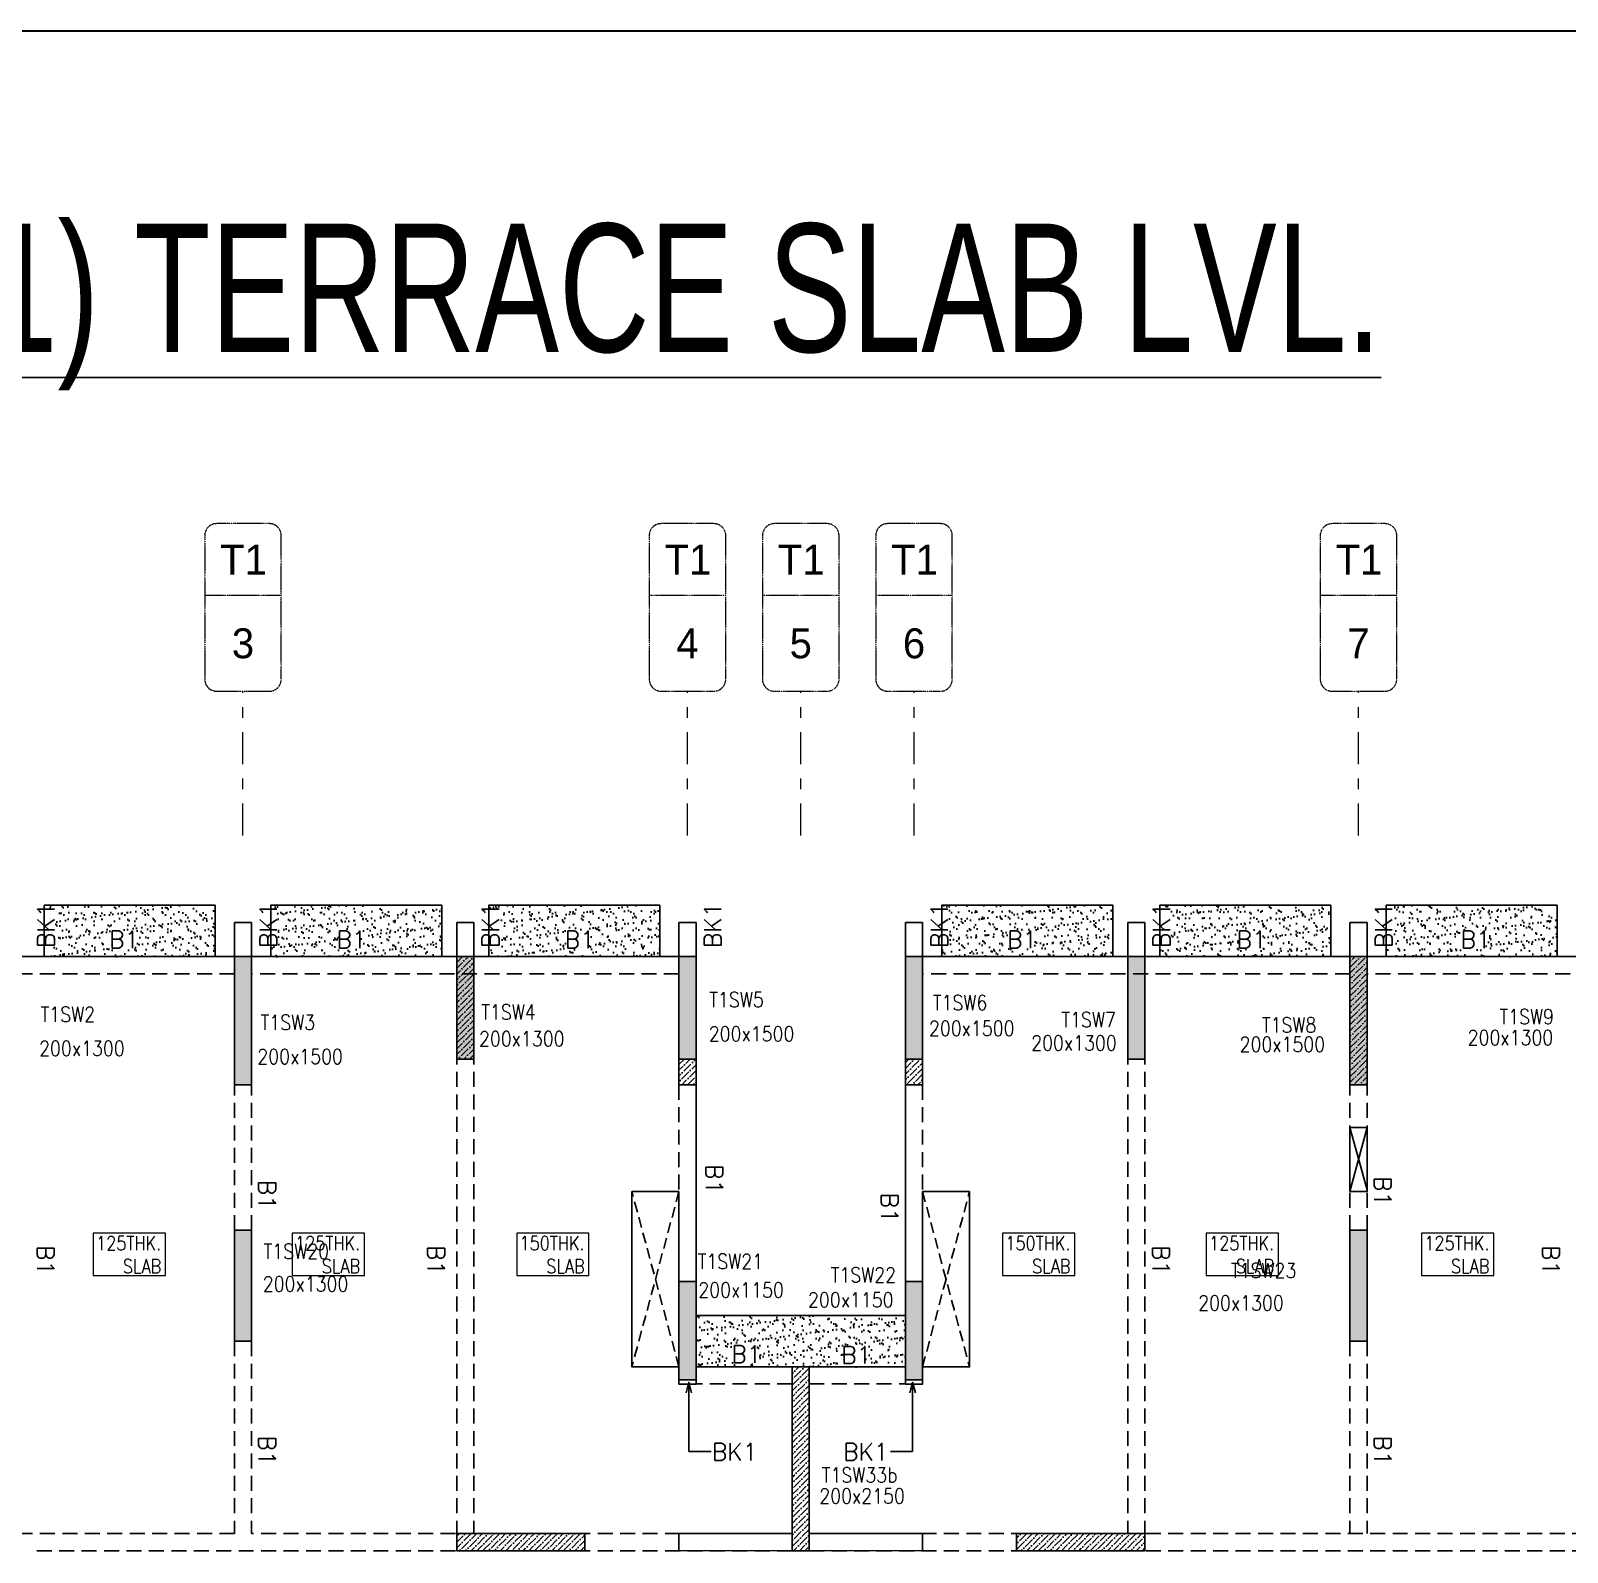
# Model space of a CAD drawing. Header units: millimetres. Extents: x 1078357 to 2594950, y -5122486 to -4636555.
# Drawn here: x 2286165 to 2304140, y -4654794 to -4636994 of the extents above; entities that cross this region are included whole.
import ezdxf
from ezdxf.enums import TextEntityAlignment as Align

# ---------------------------------------------------------------- set-up
doc = ezdxf.new("R2010")
doc.units = ezdxf.units.MM
for name, pattern in [('CONTINOUS', [0]), ('DGN STYLE 7', [8.34, 3.75, -1.67, 1.25, -1.67]), ('HIDDEN', [0.375, 0.25, -0.125]), ('New Retail block$0$CONTINOUS', [0])]:
    doc.linetypes.add(name, pattern=pattern)
doc.layers.get('0').update_dxf_attribs({"lineweight": 0})
for name, color, linetype, lineweight in [('A-_ANOTDIMA_D-', 6, 'Continuous', 13), ('Boundary', 40, 'Continuous', 30), ('COL. NO.', 30, 'Continuous', 25), ('COL. SIZE', 7, 'Continuous', 25), ('GRID LINE', 8, 'Continuous', 0), ('GRID NO', 8, 'DGN STYLE 7', 13), ('HATCH', 8, 'Continuous', 30), ('SLAB THK.', 6, 'Continuous', 0)]:
    doc.layers.add(name, color=color, linetype=linetype, lineweight=lineweight)
for name, color, linetype in [('DROP SLAB', 8, 'Continuous'), ('NON STR. RCC WALL', 6, 'Continuous'), ('S TEXT', 7, 'Continuous'), ('S-BEAM', 3, 'HIDDEN'), ('S-BEAM NO.', 6, 'Continuous'), ('S-COLUM_STOP', 12, 'Continuous'), ('S-COLUMN', 1, 'Continuous'), ('S-CUTOUT', 8, 'HIDDEN'), ('S-SLAB-PROJECTION', 54, 'New Retail block$0$CONTINOUS')]:
    doc.layers.add(name, color=color, linetype=linetype)
doc.styles.add('Roman', font='romans')
doc.styles.add('ROMANS', font='romans.shx', dxfattribs={"width": 0.85})
doc.styles.add('SANSSERIF', font='sas_____.pfb')
doc.styles.get("Standard").update_dxf_attribs({"font": 'Adani Regular.ttf', "height": 500})
doc.dimstyles.new('HARESH', dxfattribs={"dimtxt": 150, "dimasz": 75, "dimexe": 0, "dimexo": 0, "dimgap": 25, "dimtad": 1, "dimdec": 0, "dimdsep": 46, "dimtxsty": 'Roman', "dimblk": 'OBLIQUE', "dimcen": 225, "dimdle": 25, "dimclrd": 2, "dimclre": 2, "dimclrt": 7, "dimadec": 8, "dimazin": 1, "dimtfac": 1, "dimtdec": 0, "dimtmove": 0, "dimatfit": 0, "dimfxl": 1, "dimlwd": -1, "dimlwe": -1, "dimarcsym": 0})
pattern_1 = [(45, (3219741.57, -9356948.105), (25.25697034, 92.60889125), [119.0625, -23.8125, 0, -23.8125])]

# ---------------------------------------------------------------- blocks, each defined once
blk = doc.blocks.new('_Oblique')
at = {"color": 0, "linetype": 'ByBlock', "lineweight": -2}
blk.add_line((-0.5, -0.5), (0.5, 0.5), dxfattribs=at)
blk = doc.blocks.new('G$CD63B60BD')
at = {"layer": 'COL. NO.', "linetype": 'Continuous', "style": 'ROMANS', "width": 0.85}
for s, p in [('T1SW5', (10755, 15309, -320)), ('T1SW2', (2932, 15138, -320)), ('T1SW4', (8087, 15164, -320)), ('T1SW6', (13370, 15274, -320)), ('T1SW9', (19999, 15109, -323)), ('T1SW3', (5506, 15043, -320)), ('T1SW7', (14874, 15075, -320)), ('T1SW8', (17219, 15013, -320)), ('T1SW20', (5541, 12365, -320)), ('T1SW21', (10619, 12246, -320)), ('T1SW22', (12175, 12089, -320)), ('T1SW23', (16857, 12140, -320)), ('T1SW33b', (12071, 9747, -320))]:
    blk.add_text(s, height=175, dxfattribs=at).set_placement(p)
at = {"layer": 'COL. SIZE', "linetype": 'Continuous', "style": 'ROMANS', "width": 0.85}
for s, p in [('200x1500', (13325, 14973, -320)), ('200x1300', (8061, 14851, -320)), ('200x1500', (10749, 14909, -320)), ('200x1300', (14521, 14802, -320)), ('200x1500', (16959, 14786, -320)), ('200x1300', (19627, 14865, -323)), ('200x1300', (2915, 14738, -320)), ('200x1500', (5468, 14643, -320)), ('200x1300', (5532, 11983, -320)), ('200x1150', (10627, 11913, -320)), ('200x1150', (11910, 11797, -320)), ('200x1300', (16475, 11761, -320)), ('200x2150', (12042, 9502, -320))]:
    blk.add_text(s, height=175, dxfattribs=at).set_placement(p)
blk = doc.blocks.new('Tower grid nomenclature-ex')
at = {"layer": 'GRID NO'}
blk.add_lwpolyline([(-1250, -600), (1750, -600, 0.414214), (2000, -350), (2000, 750, 0.414214), (1750, 1000), (-1250, 1000, 0.414214), (-1500, 750), (-1500, -350, 0.414214)], format="xyb", close=True, dxfattribs=at)
blk.add_lwpolyline([(0, 1000), (0, -600)], dxfattribs=at)
at = {"layer": 'GRID NO', "flags": 8}
for p in [(-1235, 400), (1788, 400)]:
    blk.add_attdef('GRID', text='', height=625, dxfattribs=at).set_placement(p, align=Align.MIDDLE_CENTER)

msp = doc.modelspace()

# ---------------------------------------------------------------- hatches: boundary and pattern name
at = {"ltscale": 700}
h = msp.add_hatch(dxfattribs=at)
h.set_pattern_fill('ANSI36', color=8, scale=15)
h.set_pattern_definition([(45, (3238950.164, -9363849.92), (25.25697034, 92.60889125), [119.0625, -23.8125, 0, -23.8125])])
h.paths.add_polyline_path([(2301597.8, -4647825.1), (2301797.8, -4647825.1), (2301797.8, -4649325.1), (2301597.8, -4649325.1)])
at = {"layer": 'HATCH'}
h = msp.add_hatch(dxfattribs=at)
h.set_pattern_fill('AR-SAND', color=8, scale=3, angle=179.97015)
h.set_pattern_definition([(37.4701541, (-546385.8, 9339745.12), (-4.7236114, 146.8264517), [0, -115.824, 0, -129.54, 0, -123.825]), (7.4701541, (-546385.8, 9339745.12), (134.9689868, 214.9772528), [0, -62.484, 0, -104.394, 0, -40.005]), (327.4701541, (-546479.52, 9339745.16), (237.2979035, 0.3075449), [0, -38.1, 0, -137.16, 0, -179.07]), (317.4701541, (-546479.52, 9339745.16), (229.1017424, 66.759465), [0, -19.05, 0, -89.916, 0, -102.87])])
h.paths.add_polyline_path([(2288322.8, -4647225.1), (2286322.8, -4647225.1), (2286322.8, -4647825.1), (2288322.8, -4647825.1)])
h = msp.add_hatch(dxfattribs=at)
h.set_pattern_fill('AR-SAND', color=8, scale=3, angle=179.97015)
h.set_pattern_definition([(37.4701541, (-549035.8, 9339745.12), (-4.7236114, 146.8264517), [0, -115.824, 0, -129.54, 0, -123.825]), (7.4701541, (-549035.8, 9339745.12), (134.9689868, 214.9772528), [0, -62.484, 0, -104.394, 0, -40.005]), (327.4701541, (-549129.52, 9339745.16), (237.2979035, 0.3075449), [0, -38.1, 0, -137.16, 0, -179.07]), (317.4701541, (-549129.52, 9339745.16), (229.1017424, 66.759465), [0, -19.05, 0, -89.916, 0, -102.87])])
h.paths.add_polyline_path([(2290972.8, -4647225.1), (2288972.8, -4647225.1), (2288972.8, -4647825.1), (2290972.8, -4647825.1)])
h = msp.add_hatch(dxfattribs=at)
h.set_pattern_fill('AR-SAND', color=8, scale=3, angle=179.97015)
h.set_pattern_definition([(37.4701541, (-551585.8, 9339745.12), (-4.7236114, 146.8264517), [0, -115.824, 0, -129.54, 0, -123.825]), (7.4701541, (-551585.8, 9339745.12), (134.9689868, 214.9772528), [0, -62.484, 0, -104.394, 0, -40.005]), (327.4701541, (-551679.52, 9339745.16), (237.2979035, 0.3075449), [0, -38.1, 0, -137.16, 0, -179.07]), (317.4701541, (-551679.52, 9339745.16), (229.1017424, 66.759465), [0, -19.05, 0, -89.916, 0, -102.87])])
h.paths.add_polyline_path([(2293522.8, -4647225.1), (2291522.8, -4647225.1), (2291522.8, -4647825.1), (2293522.8, -4647825.1)])
h = msp.add_hatch(dxfattribs=at)
h.set_pattern_fill('AR-SAND', color=8, scale=3, angle=179.97015)
h.set_pattern_definition([(37.4701541, (-556885.8, 9339745.12), (-4.7236114, 146.8264517), [0, -115.824, 0, -129.54, 0, -123.825]), (7.4701541, (-556885.8, 9339745.12), (134.9689868, 214.9772528), [0, -62.484, 0, -104.394, 0, -40.005]), (327.4701541, (-556979.52, 9339745.16), (237.2979035, 0.3075449), [0, -38.1, 0, -137.16, 0, -179.07]), (317.4701541, (-556979.52, 9339745.16), (229.1017424, 66.759465), [0, -19.05, 0, -89.916, 0, -102.87])])
h.paths.add_polyline_path([(2298822.8, -4647225.1), (2296822.8, -4647225.1), (2296822.8, -4647825.1), (2298822.8, -4647825.1)])
h = msp.add_hatch(dxfattribs=at)
h.set_pattern_fill('AR-SAND', color=8, scale=3, angle=179.97015)
h.set_pattern_definition([(37.4701541, (-559435.8, 9339745.12), (-4.7236114, 146.8264517), [0, -115.824, 0, -129.54, 0, -123.825]), (7.4701541, (-559435.8, 9339745.12), (134.9689868, 214.9772528), [0, -62.484, 0, -104.394, 0, -40.005]), (327.4701541, (-559529.52, 9339745.16), (237.2979035, 0.3075449), [0, -38.1, 0, -137.16, 0, -179.07]), (317.4701541, (-559529.52, 9339745.16), (229.1017424, 66.759465), [0, -19.05, 0, -89.916, 0, -102.87])])
h.paths.add_polyline_path([(2301372.8, -4647225.1), (2299372.8, -4647225.1), (2299372.8, -4647825.1), (2301372.8, -4647825.1)])
h = msp.add_hatch(dxfattribs=at)
h.set_pattern_fill('AR-SAND', color=8, scale=3, angle=179.97015)
h.set_pattern_definition([(37.4701541, (-562085.8, 9339745.12), (-4.7236114, 146.8264517), [0, -115.824, 0, -129.54, 0, -123.825]), (7.4701541, (-562085.8, 9339745.12), (134.9689868, 214.9772528), [0, -62.484, 0, -104.394, 0, -40.005]), (327.4701541, (-562179.52, 9339745.16), (237.2979035, 0.3075449), [0, -38.1, 0, -137.16, 0, -179.07]), (317.4701541, (-562179.52, 9339745.16), (229.1017424, 66.759465), [0, -19.05, 0, -89.916, 0, -102.87])])
h.paths.add_polyline_path([(2304022.8, -4647225.1), (2302022.8, -4647225.1), (2302022.8, -4647825.1), (2304022.8, -4647825.1)])
h = msp.add_hatch(dxfattribs=at)
h.set_pattern_fill('AR-SAND', color=8, scale=3, angle=179.97015)
h.set_pattern_definition([(37.4701541, (-1648810.51, 14023764.3), (-4.72361136, 146.8264517), [0, -115.824, 0, -129.54, 0, -123.825]), (7.4701541, (-1648810.51, 14023764.3), (134.9689868, 214.9772528), [0, -62.484, 0, -104.394, 0, -40.005]), (327.4701541, (-1648904.24, 14023764.35), (237.2979035, 0.3075449), [0, -38.1, 0, -137.16, 0, -179.07]), (317.4701541, (-1648904.24, 14023764.35), (229.1017424, 66.759465), [0, -19.05, 0, -89.916, 0, -102.87])])
h.paths.add_polyline_path([(2296397.7, -4652025.1), (2293947.7, -4652025.1), (2293947.7, -4652625.1), (2296397.7, -4652625.1)])
at = {"layer": 'S-COLUM_STOP', "ltscale": 700}
h = msp.add_hatch(dxfattribs=at)
h.set_pattern_fill('ANSI36', color=256, scale=15)
h.set_pattern_definition(pattern_1)
h.paths.add_polyline_path([(2293947.8, -4649025.1), (2293947.8, -4649325.1), (2293747.8, -4649325.1), (2293747.8, -4649025.1)])
h = msp.add_hatch(dxfattribs=at)
h.set_pattern_fill('ANSI36', color=256, scale=15)
h.set_pattern_definition(pattern_1)
h.paths.add_polyline_path([(2296597.7, -4649025.1), (2296597.7, -4649325.1), (2296397.8, -4649325.1), (2296397.8, -4649025.1)])
h = msp.add_hatch(dxfattribs=at)
h.set_pattern_fill('ANSI36', color=256, scale=15)
h.set_pattern_definition([(45, (3275553.175, -9394779.674), (25.25697034, 92.60889125), [119.0625, -23.8125, 0, -23.8125])])
h.paths.add_polyline_path([(2295072.7, -4652625.1), (2295272.7, -4652625.1), (2295272.7, -4654775.1), (2295072.7, -4654775.1)])
h = msp.add_hatch(dxfattribs=at)
h.set_pattern_fill('ANSI36', color=256, scale=15)
h.set_pattern_definition([(45, (3275553.175, -9394779.674), (25.25697034, 92.60889125), [119.0625, -23.8125, 0, -23.8125])])
h.paths.add_polyline_path([(2291147.7, -4654575.1), (2291147.7, -4654775.1), (2292647.7, -4654775.1), (2292647.7, -4654575.1)])
h = msp.add_hatch(dxfattribs=at)
h.set_pattern_fill('ANSI36', color=256, scale=15)
h.set_pattern_definition([(45, (3275453.18, -9394779.674), (25.25697034, 92.60889125), [119.0625, -23.8125, 0, -23.8125])])
h.paths.add_polyline_path([(2297697.8, -4654575.1), (2297697.8, -4654775.1), (2299197.8, -4654775.1), (2299197.8, -4654575.1)])
at = {"layer": 'S-COLUMN', "lineweight": 25, "extrusion": (1.00316e-06, 1.91639e-11, 1)}
h = msp.add_hatch(color=1, dxfattribs=at)
h.dxf.hatch_style = 1
h.paths.add_polyline_path([(2288747.8, -4647825.1), (2288547.8, -4647825.1), (2288547.8, -4649325.1), (2288747.8, -4649325.1)])
at = {"layer": 'S-COLUMN', "ltscale": 700}
h = msp.add_hatch(dxfattribs=at)
h.set_pattern_fill('ANSI36', color=8, scale=15)
h.set_pattern_definition([(45, (3238950.164, -9363849.92), (25.25697034, 92.60889125), [119.0625, -23.8125, 0, -23.8125])])
h.paths.add_polyline_path([(2291147.7, -4647825.1), (2291147.7, -4649025.2), (2291347.7, -4649025.2), (2291347.7, -4647825.1)])
at = {"layer": 'S-COLUMN', "lineweight": 25}
h = msp.add_hatch(color=1, dxfattribs=at)
h.dxf.hatch_style = 1
h.paths.add_polyline_path([(2291147.7, -4649025.2), (2291347.7, -4649025.2), (2291347.7, -4647825.1), (2291147.7, -4647825.1)])
at = {"layer": 'S-COLUMN', "lineweight": 25, "extrusion": (-1.00316e-06, 2.11765e-11, 1)}
h = msp.add_hatch(color=1, dxfattribs=at)
h.dxf.hatch_style = 1
h.paths.add_polyline_path([(2293747.8, -4647825.1), (2293947.8, -4647825.1), (2293947.8, -4649025.1), (2293747.8, -4649025.1)])
at = {"layer": 'S-COLUMN', "lineweight": 25, "extrusion": (1.00316e-06, 1.91639e-11, 1)}
h = msp.add_hatch(color=1, dxfattribs=at)
h.dxf.hatch_style = 1
h.paths.add_polyline_path([(2296597.8, -4647825.1), (2296397.8, -4647825.1), (2296397.8, -4649025.1), (2296597.8, -4649025.1)])
at = {"layer": 'S-COLUMN', "lineweight": 25}
h = msp.add_hatch(color=1, dxfattribs=at)
h.dxf.hatch_style = 1
h.paths.add_polyline_path([(2298997.8, -4649025.2), (2299197.8, -4649025.2), (2299197.8, -4647825.1), (2298997.8, -4647825.1)])
at = {"layer": 'S-COLUMN', "lineweight": 25, "extrusion": (-1.00316e-06, 2.11765e-11, 1)}
h = msp.add_hatch(color=1, dxfattribs=at)
h.dxf.hatch_style = 1
h.paths.add_polyline_path([(2301597.8, -4647825.1), (2301797.8, -4647825.1), (2301797.8, -4649325.1), (2301597.8, -4649325.1)])
at = {"layer": 'S-COLUMN', "lineweight": 25, "extrusion": (1.00316e-06, 1.91639e-11, 1)}
h = msp.add_hatch(color=1, dxfattribs=at)
h.dxf.hatch_style = 1
h.paths.add_polyline_path([(2288747.7, -4652325.1), (2288547.7, -4652325.1), (2288547.7, -4651025.1), (2288747.7, -4651025.1)])
at = {"layer": 'S-COLUMN', "lineweight": 25, "extrusion": (-1.00316e-06, 2.11765e-11, 1)}
h = msp.add_hatch(color=1, dxfattribs=at)
h.dxf.hatch_style = 1
h.paths.add_polyline_path([(2301597.7, -4652325.1), (2301797.7, -4652325.1), (2301797.7, -4651025.1), (2301597.7, -4651025.1)])
h = msp.add_hatch(color=1, dxfattribs=at)
h.dxf.hatch_style = 1
h.paths.add_polyline_path([(2293747.7, -4652775.1), (2293947.7, -4652775.1), (2293947.7, -4651625.1), (2293747.7, -4651625.1)])
at = {"layer": 'S-COLUMN', "lineweight": 25, "extrusion": (1.00316e-06, 1.91639e-11, 1)}
h = msp.add_hatch(color=1, dxfattribs=at)
h.dxf.hatch_style = 1
h.paths.add_polyline_path([(2296597.7, -4652775.1), (2296397.7, -4652775.1), (2296397.7, -4651625.2), (2296597.7, -4651625.2)])

# ---------------------------------------------------------------- linework, layer by layer
at = {"layer": 'Boundary', "ltscale": 700, "elevation": 0}
msp.add_lwpolyline([(2273994, -4636994.1), (2377150.9, -4636994.1), (2377150.9, -4680490.6), (2273994, -4680490.6)], close=True, dxfattribs=at)
at = {"layer": 'DROP SLAB', "color": 3, "linetype": 'CONTINOUS', "ltscale": 500, "elevation": 0}
for points in [[(2293747.8, -4650575.2), (2293197.8, -4650575.2), (2293197.8, -4652625.2), (2293747.8, -4652625.2)], [(2296597.8, -4650575.2), (2297147.8, -4650575.2), (2297147.8, -4652625.2), (2296597.8, -4652625.2)]]:
    msp.add_lwpolyline(points, close=True, dxfattribs=at)
at = {"layer": 'GRID LINE', "linetype": 'DGN STYLE 7', "ltscale": 100, "elevation": 0}
for points in [[(2288647.8, -4646409.4), (2288647.8, -4644720.5)], [(2293847.8, -4646409.4), (2293847.8, -4644720.5)], [(2295172.8, -4646409.4), (2295172.8, -4644720.5)], [(2296497.8, -4646409.4), (2296497.8, -4644720.5)], [(2301697.8, -4646409.4), (2301697.8, -4644720.5)]]:
    msp.add_lwpolyline(points, dxfattribs=at)
at = {"layer": 'NON STR. RCC WALL', "elevation": 0}
for points in [[(2293947.8, -4649025.1), (2293947.8, -4649325.1), (2293747.8, -4649325.1), (2293747.8, -4649025.1)], [(2296597.7, -4649025.1), (2296597.7, -4649325.1), (2296397.8, -4649325.1), (2296397.8, -4649025.1)], [(2295072.7, -4654575.7), (2293747.7, -4654575.4), (2293747.7, -4654774.9), (2295072.7, -4654775.1)], [(2296597.7, -4654575.7), (2295272.7, -4654575.4), (2295272.7, -4654774.9), (2296597.7, -4654775.1)]]:
    msp.add_lwpolyline(points, close=True, dxfattribs=at)
at = {"layer": 'S-BEAM', "linetype": 'CONTINOUS', "ltscale": 700}
for p, q in [((2288747.8, -4647425.1, 0), (2288547.8, -4647425.1, 0)), ((2288547.8, -4647425.1, 0), (2288547.8, -4647825.1, 0)), ((2288747.8, -4647825.1, 0), (2288747.8, -4647425.1, 0)), ((2291347.8, -4647425.1, 0), (2291147.8, -4647425.1, 0)), ((2291147.8, -4647425.1, 0), (2291147.8, -4647825.1, 0)), ((2291347.8, -4647825.1, 0), (2291347.8, -4647425.1, 0)), ((2293947.7, -4647425, 0), (2293747.7, -4647425, 0)), ((2293747.7, -4647425, 0), (2293747.8, -4647825, 0)), ((2293947.7, -4647825, 0), (2293947.7, -4647425, 0)), ((2296597.7, -4647425.1, 0), (2296397.7, -4647425.1, 0)), ((2296397.7, -4647425.1, 0), (2296397.8, -4647825.1, 0)), ((2296597.7, -4647825.1, 0), (2296597.7, -4647425.1, 0)), ((2299197.8, -4647425.1, 0), (2298997.8, -4647425.1, 0)), ((2298997.8, -4647425.1, 0), (2298997.8, -4647825.1, 0)), ((2299197.8, -4647825.1, 0), (2299197.8, -4647425.1, 0)), ((2301797.8, -4647425.1, 0), (2301597.8, -4647425.1, 0)), ((2301597.8, -4647425.1, 0), (2301597.8, -4647825.1, 0)), ((2301797.8, -4647825.1, 0), (2301797.8, -4647425.1, 0)), ((2288547.8, -4647825.1, 0), (2283547.8, -4647825.1, 0)), ((2293747.7, -4647825.1, 0), (2288747.8, -4647825.1, 0)), ((2301597.8, -4647825.1, 0), (2296597.7, -4647825.1, 0)), ((2306797.8, -4647825.1, 0), (2301797.8, -4647825.1, 0)), ((2293947.7, -4649325.1, 0), (2293947.7, -4651825.1, 0)), ((2296397.7, -4649325.1, 0), (2296397.7, -4651825.1, 0)), ((2296397.7, -4652625.1, 0), (2293947.7, -4652625.1, 0))]:
    msp.add_line(p, q, dxfattribs=at)
at = {"layer": 'S-BEAM', "linetype": 'HIDDEN', "ltscale": 700}
for p, q in [((2288547.8, -4648025.1, 0), (2283547.8, -4648025.1, 0)), ((2293747.7, -4648025.1, 0), (2288747.8, -4648025.1, 0)), ((2301597.8, -4648025.1, 0), (2296597.7, -4648025.1, 0)), ((2306797.8, -4648025.1, 0), (2301797.8, -4648025.1, 0)), ((2291147.7, -4648125.2, 0), (2291147.7, -4654575, 0)), ((2291347.7, -4648125.2, 0), (2291347.7, -4654575, 0)), ((2298997.7, -4648125.2, 0), (2298997.7, -4654575, 0)), ((2299197.7, -4648125.2, 0), (2299197.7, -4654575, 0)), ((2288547.8, -4651025.1, 0), (2288547.8, -4649325.1, 0)), ((2288747.8, -4651025.1, 0), (2288747.8, -4649325.1, 0)), ((2293747.7, -4649325.1, 0), (2293747.7, -4651825.1, 0)), ((2296597.7, -4649325.1, 0), (2296597.7, -4651825.1, 0)), ((2301597.8, -4651025.1, 0), (2301597.8, -4649325.1, 0)), ((2301797.8, -4651025.1, 0), (2301797.8, -4649325.1, 0)), ((2288547.8, -4652325.1, 0), (2288547.8, -4654575, 0)), ((2288747.8, -4652325.1, 0), (2288747.8, -4654575, 0)), ((2301597.7, -4652325.1, 0), (2301597.7, -4654575.1, 0)), ((2301797.7, -4652325.1, 0), (2301797.7, -4654575.1, 0)), ((2295072.7, -4652825.1, 0), (2293947.7, -4652825.1, 0)), ((2295272.7, -4652825.1, 0), (2296397.7, -4652825.1, 0)), ((2288547.8, -4654575, 0), (2283547.7, -4654575, 0)), ((2295072.7, -4654575, 0), (2288747.8, -4654575, 0)), ((2321172.7, -4654575, 0), (2295272.7, -4654575, 0)), ((2295072.7, -4654775, 0), (2286197.7, -4654775, 0)), ((2321172.7, -4654775, 0), (2295272.7, -4654775, 0))]:
    msp.add_line(p, q, dxfattribs=at)
at = {"layer": 'S-BEAM', "linetype": 'Continuous', "ltscale": 700, "elevation": 0}
for points in [[(2293747.7, -4652775.1), (2293947.7, -4652775.1), (2293947.7, -4652825.3), (2293747.7, -4652825.3)], [(2296597.8, -4652775.1), (2296397.8, -4652775.1), (2296397.8, -4652825.3), (2296597.8, -4652825.3)]]:
    msp.add_lwpolyline(points, close=True, dxfattribs=at)
at = {"layer": 'S-COLUM_STOP', "lineweight": 25, "elevation": 0}
for points in [[(2301597.8, -4650575.2), (2301797.8, -4650575.2), (2301797.8, -4649825.2), (2301597.8, -4649825.2)], [(2295072.7, -4652625.1), (2295272.7, -4652625.1), (2295272.7, -4654775.1), (2295072.7, -4654775.1)], [(2291147.7, -4654575.1), (2292647.7, -4654575.1), (2292647.7, -4654775.1), (2291147.7, -4654775.1)], [(2297697.8, -4654575.1), (2299197.8, -4654575.1), (2299197.8, -4654775.1), (2297697.8, -4654775.1)]]:
    msp.add_lwpolyline(points, close=True, dxfattribs=at)
at = {"layer": 'S-COLUMN', "color": 1, "lineweight": 25}
for p, q in [((2301597.8, -4649825.2, 0), (2301797.8, -4650552, 0)), ((2301797.8, -4649825.2, 0), (2301597.8, -4650575.2, 0))]:
    msp.add_line(p, q, dxfattribs=at)
at = {"layer": 'S-COLUMN', "color": 1, "lineweight": 25, "extrusion": (1.00316e-06, 1.91639e-11, 1), "elevation": 2.3}
for points in [[(2288747.8, -4647825.1), (2288547.8, -4647825.1), (2288547.8, -4649325.1), (2288747.8, -4649325.1)], [(2296597.8, -4647825.1), (2296397.8, -4647825.1), (2296397.8, -4649025.1), (2296597.8, -4649025.1)], [(2301797.8, -4647825.1), (2301597.8, -4647825.1), (2301597.8, -4649325.1), (2301797.8, -4649325.1)], [(2288747.7, -4652325.1), (2288547.7, -4652325.1), (2288547.7, -4651025.1), (2288747.7, -4651025.1)], [(2301797.7, -4652325.1), (2301597.7, -4652325.1), (2301597.7, -4651025.1), (2301797.7, -4651025.1)], [(2296597.7, -4652775.1), (2296397.7, -4652775.1), (2296397.7, -4651625.2), (2296597.7, -4651625.2)]]:
    msp.add_lwpolyline(points, close=True, dxfattribs=at)
at = {"layer": 'S-COLUMN', "color": 1, "lineweight": 25, "extrusion": (-1.00316e-06, 2.11765e-11, 1), "elevation": -2.3}
msp.add_lwpolyline([(2288547.8, -4649325.1), (2288547.8, -4647825.1), (2288747.8, -4647825.1), (2288747.8, -4649325.1)], dxfattribs=at)
at = {"layer": 'S-COLUMN', "color": 1, "lineweight": 25, "elevation": 0}
for points in [[(2291147.7, -4647825.1), (2291347.7, -4647825.1), (2291347.7, -4649025.2), (2291147.7, -4649025.2)], [(2298997.8, -4647825.1), (2299197.8, -4647825.1), (2299197.8, -4649025.2), (2298997.8, -4649025.2)]]:
    msp.add_lwpolyline(points, close=True, dxfattribs=at)
at = {"layer": 'S-COLUMN', "color": 1, "lineweight": 25, "extrusion": (-1.00316e-06, 2.11765e-11, 1), "elevation": -2.3}
for points in [[(2293747.8, -4647825.1), (2293947.8, -4647825.1), (2293947.8, -4649025.1), (2293747.8, -4649025.1)], [(2301597.8, -4647825.1), (2301797.8, -4647825.1), (2301797.8, -4649325.1), (2301597.8, -4649325.1)], [(2288547.7, -4652325.1), (2288747.7, -4652325.1), (2288747.7, -4651025.1), (2288547.7, -4651025.1)], [(2301597.7, -4652325.1), (2301797.7, -4652325.1), (2301797.7, -4651025.1), (2301597.7, -4651025.1)], [(2293747.7, -4652775.1), (2293947.7, -4652775.1), (2293947.7, -4651625.1), (2293747.7, -4651625.1)]]:
    msp.add_lwpolyline(points, close=True, dxfattribs=at)
at = {"layer": 'S-CUTOUT', "ltscale": 500}
for p, q in [((2293747.8, -4650575.2, 0), (2293197.8, -4652625.2, 0)), ((2293747.8, -4652625.2, 0), (2293197.8, -4650575.2, 0)), ((2296597.8, -4650575.2, 0), (2297147.8, -4652625.2, 0)), ((2296597.8, -4652625.2, 0), (2297147.8, -4650575.2, 0))]:
    msp.add_line(p, q, dxfattribs=at)
at = {"layer": 'S-SLAB-PROJECTION', "elevation": 0}
for points in [[(2288322.8, -4647225.1), (2286322.8, -4647225.1), (2286322.8, -4647825.1), (2288322.8, -4647825.1)], [(2290972.8, -4647225.1), (2288972.8, -4647225.1), (2288972.8, -4647825.1), (2290972.8, -4647825.1)], [(2293522.8, -4647225.1), (2291522.8, -4647225.1), (2291522.8, -4647825.1), (2293522.8, -4647825.1)], [(2298822.8, -4647225.1), (2296822.8, -4647225.1), (2296822.8, -4647825.1), (2298822.8, -4647825.1)], [(2301372.8, -4647225.1), (2299372.8, -4647225.1), (2299372.8, -4647825.1), (2301372.8, -4647825.1)], [(2304022.8, -4647225.1), (2302022.8, -4647225.1), (2302022.8, -4647825.1), (2304022.8, -4647825.1)], [(2296397.7, -4652025.1), (2293947.7, -4652025.1), (2293947.7, -4652625.1), (2296397.7, -4652625.1)]]:
    msp.add_lwpolyline(points, close=True, dxfattribs=at)
at = {"layer": 'SLAB THK.', "elevation": 0}
for points in [[(2287741.8, -4651062), (2286896.9, -4651062), (2286896.9, -4651557.8), (2287741.8, -4651557.8)], [(2290069.1, -4651062), (2289224.2, -4651062), (2289224.2, -4651557.8), (2290069.1, -4651557.8)], [(2292695.1, -4651062), (2291850.2, -4651062), (2291850.2, -4651557.8), (2292695.1, -4651557.8)], [(2298379.1, -4651062), (2297534.2, -4651062), (2297534.2, -4651557.8), (2298379.1, -4651557.8)], [(2300762.1, -4651062), (2299917.2, -4651062), (2299917.2, -4651557.8), (2300762.1, -4651557.8)], [(2303280.1, -4651062), (2302435.2, -4651062), (2302435.2, -4651557.8), (2303280.1, -4651557.8)]]:
    msp.add_lwpolyline(points, close=True, dxfattribs=at)

# ---------------------------------------------------------------- block references
at = {"layer": 'A-_ANOTDIMA_D-', "color": 2, "ltscale": 700}
msp.add_blockref('G$CD63B60BD', (2283347.7, -4663725.1, 0), dxfattribs=at)
at = {"layer": 'GRID NO'}
ref = msp.add_blockref('Tower grid nomenclature-ex', (2288535.8, -4643600.5, 0), dxfattribs=dict(at, xscale=0.56, yscale=0.56, zscale=0.56, rotation=270))
ref.add_attrib('GRID', '3', dxfattribs={"height": 350}).set_placement((2288647.8, -4644160.5, 0), align=Align.MIDDLE_CENTER)
ref.add_attrib('GRID', 'T1', dxfattribs={"height": 350}).set_placement((2288653.6, -4643180.5, 0), align=Align.MIDDLE_CENTER)
ref = msp.add_blockref('Tower grid nomenclature-ex', (2293735.8, -4643600.5, 0), dxfattribs=dict(at, xscale=0.56, yscale=0.56, zscale=0.56, rotation=270))
ref.add_attrib('GRID', '4', dxfattribs={"height": 350}).set_placement((2293847.8, -4644160.5, 0), align=Align.MIDDLE_CENTER)
ref.add_attrib('GRID', 'T1', dxfattribs={"height": 350}).set_placement((2293853.6, -4643180.5, 0), align=Align.MIDDLE_CENTER)
ref = msp.add_blockref('Tower grid nomenclature-ex', (2295060.8, -4643600.5, 0), dxfattribs=dict(at, xscale=0.56, yscale=0.56, zscale=0.56, rotation=270))
ref.add_attrib('GRID', '5', dxfattribs={"height": 350}).set_placement((2295172.8, -4644160.5, 0), align=Align.MIDDLE_CENTER)
ref.add_attrib('GRID', 'T1', dxfattribs={"height": 350}).set_placement((2295178.6, -4643180.5, 0), align=Align.MIDDLE_CENTER)
ref = msp.add_blockref('Tower grid nomenclature-ex', (2296385.8, -4643600.5, 0), dxfattribs=dict(at, xscale=0.56, yscale=0.56, zscale=0.56, rotation=270))
ref.add_attrib('GRID', '6', dxfattribs={"height": 350}).set_placement((2296497.8, -4644160.5, 0), align=Align.MIDDLE_CENTER)
ref.add_attrib('GRID', 'T1', dxfattribs={"height": 350}).set_placement((2296503.6, -4643180.5, 0), align=Align.MIDDLE_CENTER)
ref = msp.add_blockref('Tower grid nomenclature-ex', (2301585.8, -4643600.5, 0), dxfattribs=dict(at, xscale=0.56, yscale=0.56, zscale=0.56, rotation=270))
ref.add_attrib('GRID', '7', dxfattribs={"height": 350}).set_placement((2301697.8, -4644160.5, 0), align=Align.MIDDLE_CENTER)
ref.add_attrib('GRID', 'T1', dxfattribs={"height": 350}).set_placement((2301703.6, -4643180.5, 0), align=Align.MIDDLE_CENTER)

# ---------------------------------------------------------------- texts
at = {"layer": 'S TEXT', "color": 1, "extrusion": (-1.33677e-08, 3.74197e-09, 1), "style": 'SANSSERIF', "width": 0.7}
msp.add_text('%%U(TOWER 1) TERRACE SLAB LVL.', height=1500, dxfattribs=at).set_placement((2279307.5, -4640751.2, 0.2))
at = {"layer": 'S-BEAM NO.', "linetype": 'CONTINOUS', "ltscale": 700, "style": 'ROMANS'}
for s, rotation, p in [('BK1', 90, (2286443.4, -4647724.8, 50)), ('BK1', 90, (2289043.4, -4647724.8, 50)), ('BK1', 90, (2291643.4, -4647724.8, 50)), ('BK1', 90, (2294243.4, -4647724.7, 50)), ('BK1', 90, (2296893.4, -4647724.8, 50)), ('BK1', 90, (2299493.4, -4647724.8, 50)), ('BK1', 90, (2302093.4, -4647724.7, 50)), ('B1', 359.99906, (2294361.9, -4652576.7, -2.7)), ('B1', 359.99906, (2295647.9, -4652585.6, -2.7))]:
    msp.add_text(s, height=200, rotation=rotation, dxfattribs=at).set_placement(p)
at = {"layer": 'S-BEAM NO.', "linetype": 'HIDDEN', "ltscale": 500, "style": 'ROMANS'}
for rotation, p in [(359.99906, (2287082.4, -4647724.8, -2.7)), (359.99906, (2289741.6, -4647724.8, -2.7)), (359.99906, (2292412.5, -4647724.8, -2.7)), (359.99906, (2297587.4, -4647724.8, -2.7)), (359.99906, (2300271.5, -4647724.8, -2.7)), (359.99906, (2302892.3, -4647724.8, -2.7)), (269.99906, (2294062.1, -4650252.6, -2.7)), (269.99906, (2288830.9, -4650437, -2.7)), (269.99906, (2301881.6, -4650393, -2.7)), (269.99906, (2296111.7, -4650587.3, -2.7)), (269.99906, (2286238.2, -4651200.1, -2.7)), (269.99906, (2290807.3, -4651200.1, -2.7)), (269.99906, (2299288.2, -4651200.1, -2.7)), (269.99906, (2303848.4, -4651200.1, -2.7)), (269.99906, (2288830.9, -4653427, -2.7)), (269.99906, (2301880.9, -4653427, -2.7))]:
    msp.add_text('B1', height=200, rotation=rotation, dxfattribs=at).set_placement(p)
at = {"layer": 'S-BEAM NO.', "linetype": 'Continuous', "ltscale": 700, "style": 'ROMANS'}
for rotation, p in [(359.99906, (2294133.8, -4653719.1, -2.7)), (0.00094, (2295668.9, -4653719.1, -2.7))]:
    msp.add_text('BK1', height=200, rotation=rotation, dxfattribs=at).set_placement(p)
at = {"layer": 'SLAB THK.', "char_height": 162, "width": 162, "attachment_point": 9, "rotation": 359.99906, "style": 'ROMANS'}
for s, insert in [('125THK.\\PSLAB', (2287690.8, -4651528.1, 0.1)), ('125THK.\\PSLAB', (2290018.1, -4651528.1, 0.1)), ('150THK.\\PSLAB', (2292644.1, -4651528.1, 0.1)), ('150THK.\\PSLAB', (2298328.1, -4651528.1, 0.1)), ('125THK.\\PSLAB', (2300711.1, -4651528.1, 0.1)), ('125THK.\\PSLAB', (2303229.1, -4651528.1, 0.1))]:
    msp.add_mtext(s, dxfattribs=dict(at, insert=insert))

# ---------------------------------------------------------------- leaders
at = {"layer": 'S-BEAM NO.', "linetype": 'Continuous', "ltscale": 700}
for points in [[(2293864.2, -4652805.4, 0), (2293864.2, -4653616.8, 0), (2294123, -4653616.8, 0)], [(2296481.3, -4652805.4, 0), (2296481.3, -4653616.8, 0), (2296222.5, -4653616.8, 0)]]:
    msp.add_leader(points, dimstyle='HARESH', override={"dimasz": 125, "dimgap": 25, "dimtad": 0, "dimldrblk": 'Open30'}, dxfattribs=at)

doc.saveas('drawing.dxf')
